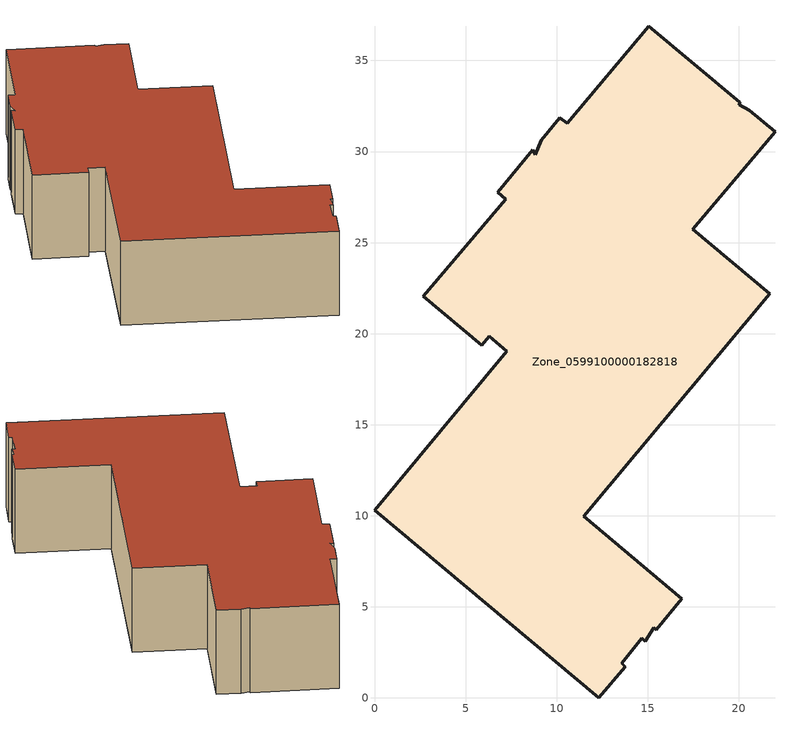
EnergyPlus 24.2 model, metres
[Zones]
Zone_0599100000182818
 floor ground (C_G): 15.46,3.76 15.33,3.86 14.87,3.1 14.67,3.27 13.59,1.91 13.76,1.73 12.31,0 0,10.3 7.27,19.04 6.29,19.86 5.89,19.36 2.67,22.05 7.2,27.39 6.75,27.76 8.7,30.09 8.83,29.82 9.14,30.62 10.18,31.86 10.58,31.55 15.06,36.89 20.06,32.71 20.02,32.58 20.58,32.27 21.99,31.09 17.48,25.73 21.7,22.2 11.48,9.98 16.88,5.44 z0
 wall outside (C_F): 7.2,27.39 2.67,22.05 5.89,19.36 6.29,19.86 7.27,19.04 0,10.3 12.31,0 13.76,1.73 13.59,1.91 14.67,3.27 14.87,3.1 15.33,3.86 15.46,3.76 16.88,5.44 11.48,9.98 21.7,22.2 17.48,25.73 21.99,31.09 20.58,32.27 20.02,32.58 20.06,32.71 15.06,36.89 10.58,31.55 10.18,31.86 9.14,30.62 8.83,29.82 8.7,30.09 6.75,27.76 7.2,27.39 z0:7.01
 roof outside (C_R): 6.75,27.76 7.2,27.39 2.67,22.05 5.89,19.36 6.29,19.86 7.27,19.04 0,10.3 12.31,0 13.76,1.73 13.59,1.91 14.67,3.27 14.87,3.1 15.33,3.86 15.46,3.76 16.88,5.44 11.48,9.98 21.7,22.2 17.48,25.73 21.99,31.09 20.58,32.27 20.02,32.58 20.06,32.71 15.06,36.89 10.58,31.55 10.18,31.86 9.14,30.62 8.83,29.82 8.7,30.09 z7.01
[BUILDING]
Pand.0599100000182818: North Axis=0; Terrain=City; Loads Convergence Tolerance Value=0.04; Temperature Convergence Tolerance Value=0.4; Solar Distribution=FullExterior; Maximum Number of Warmup Days=25; Minimum Number of Warmup Days=1
[Site:Location]
Rotterdam.The.Hague.AP_ZH_NLD Design_Conditions: Latitude=51.96; Longitude=4.45; Time Zone=1; Elevation=-4.5
[SITE:GROUNDTEMPERATURE:BUILDINGSURFACE]
18, 18, 18, 18, 18, 18, 18, 18, 18, 18, 18, 18
[MATERIAL] Thermal Absorptance=0.9; Solar Absorptance=0.7; Visible Absorptance=0.7
Name | Roughness | Thickness | Conductivity | Density | Specific Heat
G.D.1975-1991 | MediumSmooth | 0.15 | 0.288461 | 540 | 1210
F.D.1975-1991 | Rough | 0.3 | 0.230769 | 1920 | 840
R.D.1975-1991 | MediumRough | 0.2 | 0.153846 | 1500 | 1000
[CONSTRUCTION]
C_G: G.D.1975-1991
C_F: F.D.1975-1991
C_R: R.D.1975-1991
[ZONE]
Zone_0599100000182818: Type=1; Multiplier=1; Ceiling Height=Autocalculate; Volume=Autocalculate; Floor Area=autocalculate; Part of Total Floor Area=Yes
[ZONEINFILTRATION:DESIGNFLOWRATE]
Infil_Zone_0599100000182818: Zone or ZoneList or Space or SpaceList=Zone_0599100000182818; Schedule=AlwaysOn; Design Flow Rate Calculation Method=Flow/Area; Flow Rate per Floor Area=0.0042; Constant Term Coefficient=1; Temperature Term Coefficient=0; Velocity Term Coefficient=0; Velocity Squared Term Coefficient=0
[HVACTEMPLATE:ZONE:IDEALLOADSAIRSYSTEM]
Zone_0599100000182818: Maximum Heating Supply Air Temperature=50; Minimum Cooling Supply Air Temperature=13; Maximum Heating Supply Air Humidity Ratio=0.0156; Minimum Cooling Supply Air Humidity Ratio=0.0077; Heating Limit=NoLimit; Cooling Limit=NoLimit; Dehumidification Control Type=ConstantSensibleHeatRatio; Cooling Sensible Heat Ratio=0.7; Dehumidification Setpoint=60; Humidification Control Type=None; Humidification Setpoint=30; Outdoor Air Method=None; Outdoor Air Flow Rate per Person=0.00944; Outdoor Air Flow Rate per Zone Floor Area=0; Outdoor Air Flow Rate per Zone=0; Demand Controlled Ventilation Type=None; Outdoor Air Economizer Type=NoEconomizer; Heat Recovery Type=None; Sensible Heat Recovery Effectiveness=0.7; Latent Heat Recovery Effectiveness=0.65
[ZONECONTROL:THERMOSTAT]
ThermostatControl_Zone_0599100000182818: Zone or ZoneList=Zone_0599100000182818; Control Type Schedule=DualSetpointControlType; Control 1=Thermostat_Zone_0599100000182818; Temperature Difference Between Cutout And Setpoint=0
[THERMOSTATSETPOINT:DUALSETPOINT]
Thermostat_Zone_0599100000182818: Heating Setpoint Temperature Schedule=HeatingSetpoint_Zone_0599100000182818; Cooling Setpoint Temperature Schedule=CoolingSetpoint_Zone_0599100000182818
[SCHEDULE:COMPACT]
HeatingSetpoint_Zone_0599100000182818: Through: 12/31, For: AllDays, Until: 24:00, 21
CoolingSetpoint_Zone_0599100000182818: Through: 12/31, For: AllDays, Until: 24:00, 24
DualSetpointControlType: Through: 12/31, For: AllDays, Until: 24:00, 4
AlwaysOn: Through: 12/31, For: AllDays, Until: 24:00, 1
